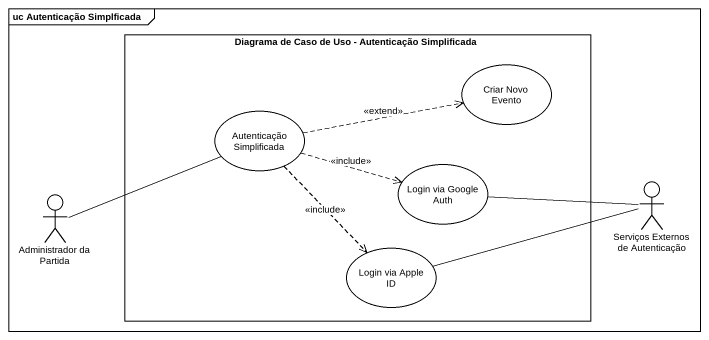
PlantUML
@startuml
mainframe uc Autenticação Simplficada
rectangle "Diagrama de Caso de Uso - Autenticação Simplificada" as Diagrama_de_Caso_de_Uso {
  usecase "Criar Novo Evento" as Criar_Novo_Evento
  usecase "Autenticação Simplificada" as Autenticação_Simplificada
  usecase "Login via Google Auth" as Login_via_Google_Auth
  usecase "Login via Apple ID" as Login_via_Apple_ID
}
actor "Administrador da Partida" as Administrador_da_Partida
actor "Serviços Externos de Autenticação" as Serviços_Externos_de
Autenticação_Simplificada .right.> Criar_Novo_Evento : <<extend>>
Autenticação_Simplificada .right.> Login_via_Google_Auth : <<include>>
Autenticação_Simplificada ..> Login_via_Apple_ID : <<include>>
Administrador_da_Partida -right- Autenticação_Simplificada
Login_via_Google_Auth -right- Serviços_Externos_de
Login_via_Apple_ID -right- Serviços_Externos_de
@enduml
